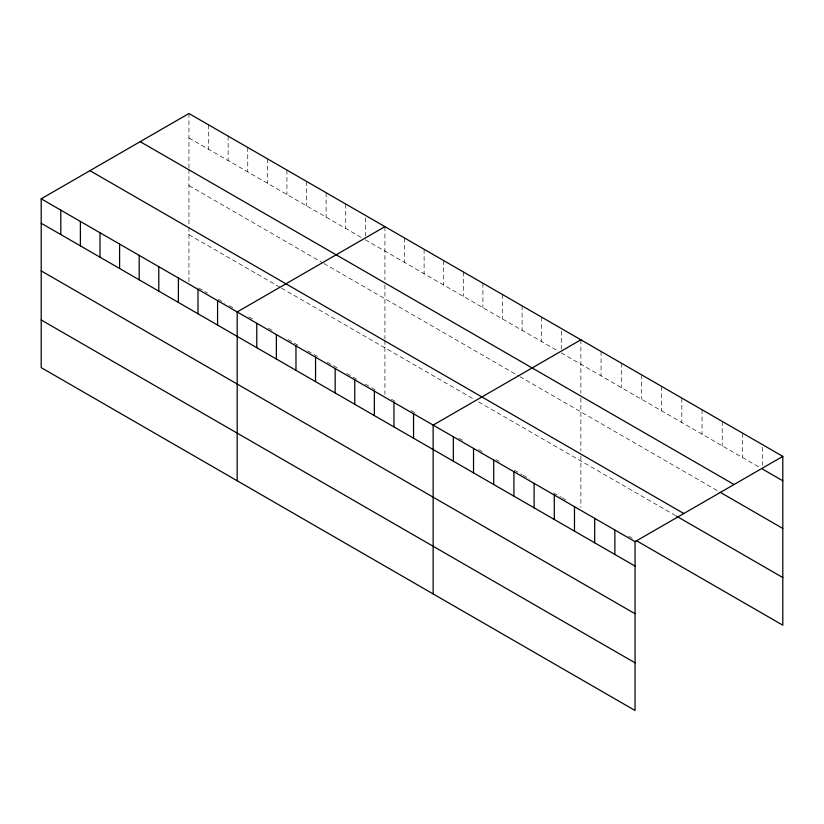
<?xml version="1.0" encoding="UTF-8"?>
<svg xmlns="http://www.w3.org/2000/svg" width="824" height="824" viewBox="0 0 824 824"><rect width="100%" height="100%" fill="white"/><g stroke="black" fill="none" stroke-linecap="round" stroke-linejoin="round"><path stroke-width="0.62" stroke-dasharray="4.12 3.09" d="M188.943 113.506L188.943 168.034M188.943 137.938L362.055 237.889M365.32 239.774L558.023 351.034M561.288 352.919L760.48 467.919M188.943 185.585L322.853 262.908M323.945 263.536L518.832 376.053M519.923 376.681L717.972 491.022M188.943 234.685L280.397 287.483M281.489 288.112L474.191 399.372M478.548 401.885L675.464 515.577M198.738 287.988L207.452 293.014M218.339 299.297L224.87 303.077M229.227 305.591L233.583 308.104M248.817 316.9L253.174 319.413M268.418 328.22L272.775 330.733M288.019 339.529L297.814 345.184M307.609 350.849L317.415 356.504M327.21 362.158L337.006 367.813M346.811 373.478L356.607 379.133M365.32 384.159L376.207 390.442M391.452 399.249L395.798 401.762M411.042 410.558L415.399 413.071M458.947 438.214L463.304 440.737M478.548 449.533L482.905 452.046M495.966 459.586L499.231 461.471M514.475 470.277L522.097 474.676M523.188 475.304L529.719 479.074M553.666 492.907L561.288 497.305M562.38 497.933L565.645 499.818M628.712 536.228L632.956 538.68M762.612 447.288L762.612 465.292M742.414 433.053L742.414 457.485M722.226 421.404L722.226 445.836M702.038 409.744L702.038 434.176M681.839 398.085L681.839 422.516M661.651 386.425L661.651 410.857M641.463 374.776L641.463 399.197M621.275 363.116L621.275 387.548M601.077 351.457L601.077 375.888M580.889 339.797L580.889 393.069M580.889 398.085L580.889 450.903M580.889 455.94L580.889 507.368M561.288 331.052L561.288 349.057M541.698 317.168L541.698 341.599M522.097 305.858L522.097 330.29M502.496 294.539L502.496 318.97M482.905 283.229L482.905 307.661M463.304 271.91L463.304 296.341M443.703 260.6L443.703 285.032M424.113 249.281L424.113 273.712M404.512 237.971L404.512 262.403M384.911 226.652L384.911 279.923M384.911 284.939L384.911 339.014M384.911 340.271L384.911 394.222M365.32 217.917L365.32 235.911M345.719 204.022L345.719 228.454M326.119 192.713L326.119 217.145M306.528 181.393L306.528 205.825M286.927 170.084L286.927 194.516M267.326 158.764L267.326 183.196M247.736 147.455L247.736 171.886M228.135 136.135L228.135 160.567M208.534 124.826L208.534 149.257M188.943 169.291L188.943 225.869M188.943 227.125L188.943 282.333"/><path stroke-width="1.24" d="M41.2 198.811L635.057 541.667L635.057 710.494L41.2 367.628L41.2 198.811L188.943 113.506L782.8 456.372L782.8 625.189L636.149 540.523M384.911 226.652L237.178 311.956L237.178 480.773M580.889 339.797L433.146 425.102L433.146 593.919M635.057 541.667L782.8 456.372M762.612 469.144L782.8 480.804M140.183 141.656L734.05 484.522M720.104 492.247L782.8 528.452M89.95 170.661L683.817 513.517M676.535 516.184L782.8 577.542M41.2 223.242L635.057 566.098M41.2 270.89L635.057 613.746M41.2 319.98L635.057 662.836M614.869 530.017L614.869 554.439M594.681 518.358L594.681 542.789M574.482 506.698L574.482 531.13M554.294 495.039L554.294 519.47M534.106 483.379L534.106 507.811M513.908 471.73L513.908 496.161M493.72 460.07L493.72 484.502M473.532 448.411L473.532 472.842M453.334 436.751L453.334 461.183M413.545 413.782L413.545 438.214M393.954 402.473L393.954 426.894M374.353 391.153L374.353 415.584M354.753 379.843L354.753 404.265M335.162 368.524L335.162 392.955M315.561 357.214L315.561 381.636M295.971 345.895L295.971 370.326M276.37 334.585L276.37 359.017M256.769 323.266L256.769 347.697M217.577 300.636L217.577 325.068M197.976 289.327L197.976 313.759M178.386 278.007L178.386 302.439M158.785 266.698L158.785 291.13M139.184 255.378L139.184 279.81M119.593 244.069L119.593 268.5M99.992 232.749L99.992 257.181M80.391 221.44L80.391 245.871M60.801 210.12L60.801 234.552"/></g></svg>
